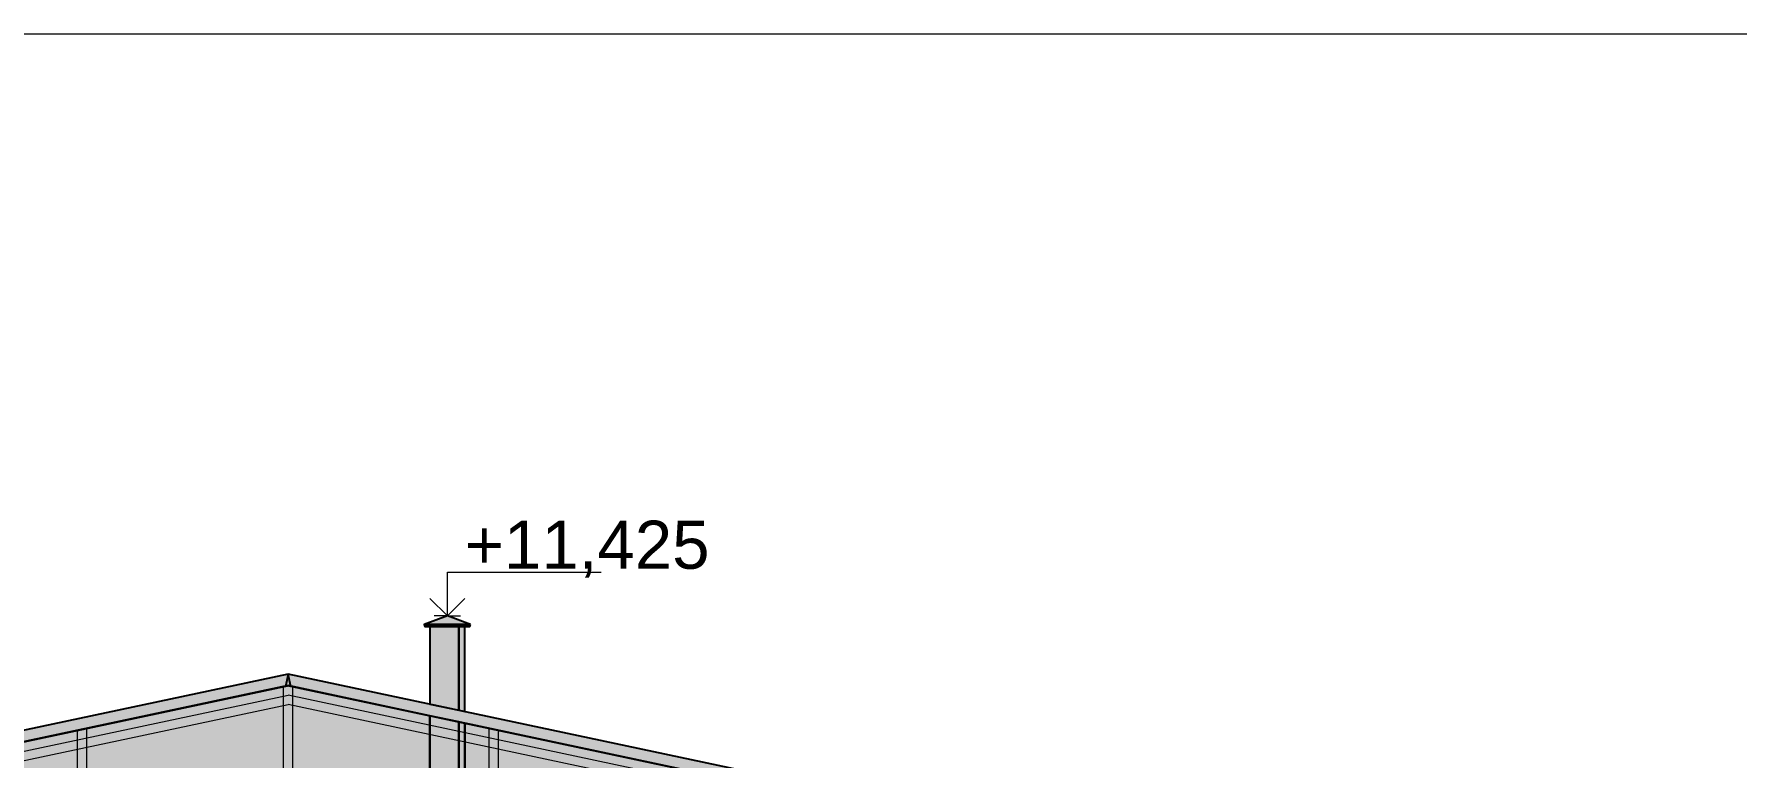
# Model space of a CAD drawing. Extents: x 8 to 21351, y 0 to 420.
# Drawn here: x 21118.3 to 21264.7, y 229.7 to 292 of the extents above; entities that cross this region are included whole.
import ezdxf

# ---------------------------------------------------------------- set-up
doc = ezdxf.new("R2010")
doc.units = 0
doc.styles.add('TEYPDFCAD_TEXT', font='arial.ttf')

msp = doc.modelspace()

# ---------------------------------------------------------------- hatches: boundary and pattern name
at = {"true_color": 0xffffff}
for points in [[(21155.81, 241.21), (21153.81, 241.94), (21151.81, 241.21)], [(21155.81, 241.21), (21151.81, 241.21), (21151.88, 241.03), (21155.75, 241.03)], [(21154.81, 241.03), (21152.31, 241.03), (21152.31, 234.35), (21154.81, 233.82)], [(21155.31, 241.03), (21154.81, 241.03), (21154.81, 233.82), (21155.31, 233.71)], [(21049.51, 216.68), (21049.51, 207.69), (21050.71, 207.69), (21050.71, 127.69), (21075.21, 127.69), (21075.21, 207.69), (21076.41, 207.69), (21076.41, 205.69), (21111.41, 205.69), (21111.41, 207.69), (21112.61, 207.69), (21112.61, 127.69), (21135.91, 127.69), (21135.91, 157.69), (21152.31, 157.69), (21152.31, 233.35), (21140.11, 235.94)], [(21152.31, 233.35), (21152.31, 157.69), (21154.61, 157.69), (21154.81, 157.69), (21154.81, 232.82)], [(21154.81, 157.69), (21155.31, 157.69), (21155.31, 232.71), (21154.81, 232.82)], [(21155.31, 232.71), (21155.31, 157.69), (21168.81, 157.69), (21168.81, 162.69), (21177.61, 162.69), (21177.61, 190.69), (21168.81, 190.69), (21168.81, 205.69), (21177.61, 205.69), (21177.61, 207.69), (21178.81, 207.69), (21178.81, 205.69), (21193.81, 205.69), (21193.81, 207.69), (21195.01, 207.69), (21195.01, 205.69), (21203.81, 205.69), (21203.81, 190.69), (21195.01, 190.69), (21195.01, 162.69), (21203.81, 162.69), (21203.81, 157.69), (21228.31, 157.69), (21228.31, 162.59), (21227.37, 162.59), (21226.71, 163.25), (21226.71, 165.23), (21227.37, 165.89), (21229.51, 165.89), (21229.51, 207.69), (21230.71, 207.69), (21230.71, 216.68)]]:
    msp.add_hatch(color=0, dxfattribs=at).paths.add_polyline_path(points)
at = {"true_color": 0xaed1da}
for points in [[(21042.72, 215.24), (21140.32, 235.98), (21140.11, 236.94), (21042.51, 216.19)], [(21237.51, 215.24), (21237.71, 216.19), (21140.11, 236.94), (21139.91, 235.98)]]:
    msp.add_hatch(color=0, dxfattribs=at).paths.add_polyline_path(points)

# ---------------------------------------------------------------- linework, layer by layer
at = {"color": 7, "lineweight": 20}
msp.add_line((21342.71, 291.98), (20947.71, 291.98), dxfattribs=at)
at = {"color": 7, "lineweight": 15}
for p, q in [((21153.81, 241.94), (21153.81, 245.69)), ((21153.81, 245.69), (21167.04, 245.69)), ((21153.81, 241.94), (21152.31, 243.44)), ((21155.31, 243.44), (21153.81, 241.94)), ((21151.81, 241.21), (21153.81, 241.94)), ((21153.81, 241.94), (21152.69, 241.94)), ((21155.81, 241.21), (21153.81, 241.94)), ((21153.81, 241.94), (21154.94, 241.94)), ((21151.88, 241.03), (21151.81, 241.21)), ((21151.81, 241.21), (21155.81, 241.21)), ((21155.75, 241.03), (21151.88, 241.03)), ((21152.31, 241.03), (21152.31, 234.35)), ((21155.31, 241.03), (21155.31, 233.71)), ((21155.75, 241.03), (21155.81, 241.21)), ((21140.11, 236.94), (21042.51, 216.2)), ((21140.32, 235.98), (21049.51, 216.68)), ((21139.71, 209.49), (21139.71, 235.84)), ((21140.11, 236.94), (21139.91, 235.98)), ((21139.91, 235.98), (21230.71, 216.68)), ((21140.11, 236.94), (21140.32, 235.98)), ((21140.11, 236.94), (21237.71, 216.2)), ((21140.51, 209.49), (21140.51, 235.84)), ((21049.51, 215.87), (21140.11, 235.13)), ((21230.71, 215.87), (21140.11, 235.13)), ((21049.51, 215.07), (21140.11, 234.33)), ((21230.71, 215.07), (21140.11, 234.33)), ((21152.31, 233.35), (21152.31, 208.69)), ((21122.01, 209.49), (21122.01, 232.08)), ((21122.81, 209.49), (21122.81, 232.25)), ((21155.31, 232.71), (21155.31, 208.69)), ((21157.41, 209.49), (21157.41, 232.25)), ((21158.21, 209.49), (21158.21, 232.08))]:
    msp.add_line(p, q, dxfattribs=at)
at = {"color": 0, "true_color": 0xffffff}
for points in [[(21155.81, 241.21), (21153.81, 241.94), (21151.81, 241.21)], [(21155.81, 241.21), (21151.81, 241.21), (21151.88, 241.03), (21155.75, 241.03)], [(21154.81, 241.03), (21152.31, 241.03), (21152.31, 234.35), (21154.81, 233.82)], [(21155.31, 241.03), (21154.81, 241.03), (21154.81, 233.82), (21155.31, 233.71)], [(21049.51, 216.68), (21049.51, 207.69), (21050.71, 207.69), (21050.71, 127.69), (21075.21, 127.69), (21075.21, 207.69), (21076.41, 207.69), (21076.41, 205.69), (21111.41, 205.69), (21111.41, 207.69), (21112.61, 207.69), (21112.61, 127.69), (21135.91, 127.69), (21135.91, 157.69), (21152.31, 157.69), (21152.31, 233.35), (21140.11, 235.94)], [(21152.31, 233.35), (21152.31, 157.69), (21154.61, 157.69), (21154.81, 157.69), (21154.81, 232.82)], [(21154.81, 157.69), (21155.31, 157.69), (21155.31, 232.71), (21154.81, 232.82)]]:
    msp.add_lwpolyline(points, close=True, dxfattribs=at)
at = {"color": 0, "true_color": 0xaed1da}
for points in [[(21042.72, 215.24), (21140.32, 235.98), (21140.11, 236.94), (21042.51, 216.19)], [(21237.51, 215.24), (21237.71, 216.19), (21140.11, 236.94), (21139.91, 235.98)]]:
    msp.add_lwpolyline(points, close=True, dxfattribs=at)
at = {"color": 0, "true_color": 0xffffff}
msp.add_lwpolyline([(21230.71, 216.68), (21155.31, 232.71), (21155.31, 157.69)], dxfattribs=at)

# ---------------------------------------------------------------- texts
at = {"color": 7, "style": 'TEYPDFCAD_TEXT'}
msp.add_text('+11,425', height=4.138, dxfattribs=at).set_placement((21155.31, 245.99))

doc.saveas('drawing.dxf')
